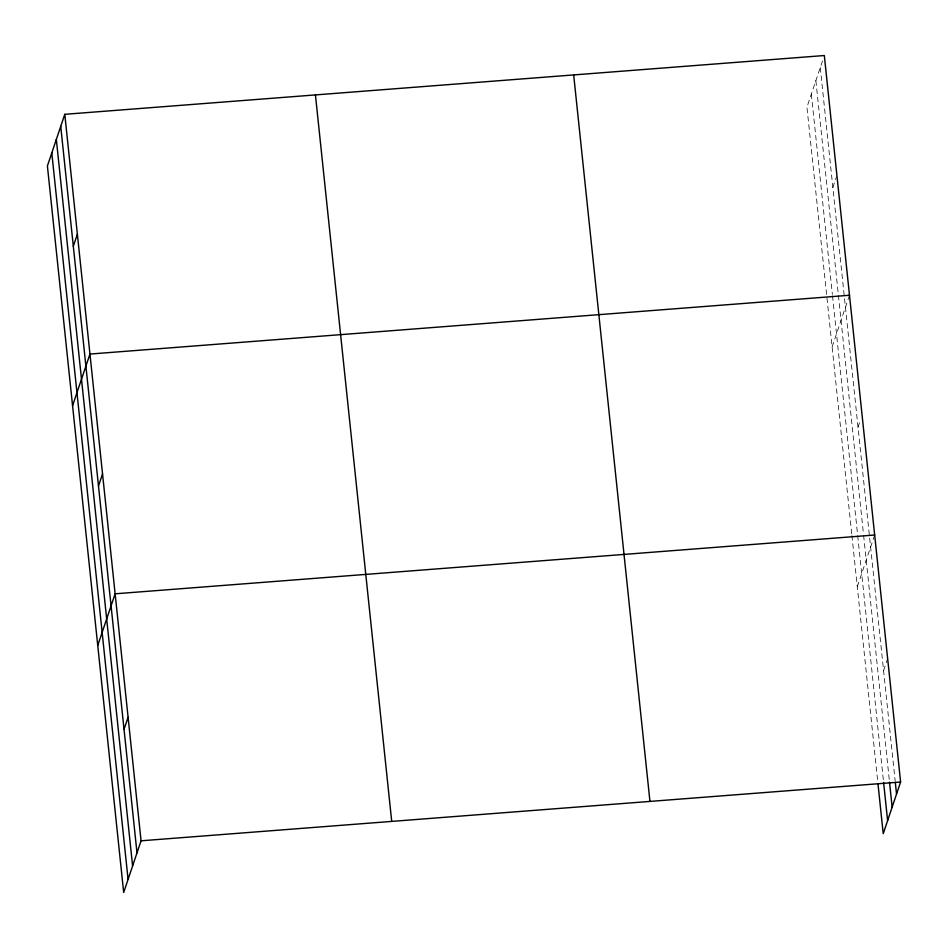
<?xml version="1.0" encoding="UTF-8"?>
<svg xmlns="http://www.w3.org/2000/svg" width="948" height="948" viewBox="0 0 948 948"><rect width="100%" height="100%" fill="white"/><g stroke="black" fill="none" stroke-linecap="round" stroke-linejoin="round"><path stroke-width="0.71" stroke-dasharray="4.74 3.56" d="M822.52 60.885L806.938 107.195L851.754 534.056M832.854 187.467L836.456 176.731M832.107 346.932L849.491 295.266M858.023 427.204L860.274 420.497M857.276 586.682L874.21 536.355M883.572 670.58L887.186 659.855M820.269 67.592L895.149 780.856M815.873 80.663L863.45 533.831M863.604 535.288L889.366 780.69M811.334 94.125L832.368 294.401M832.522 295.859L857.537 534.139M857.691 535.596L883.441 780.915M851.908 535.513L877.812 782.23"/><path stroke-width="1.42" d="M64.784 114.317L47.4 165.983L123.678 892.471L141.062 840.805L64.784 114.317L824.322 55.529L900.6 782.017L883.216 833.683L877.966 783.7M73.316 246.255L77.369 234.192M72.569 405.72L89.953 354.054L849.491 295.266M98.485 485.992L102.538 473.929M97.739 645.47L115.135 593.804L874.672 535.016M124.034 729.368L128.099 717.304M141.062 840.805L900.6 782.017M895.303 782.325L896.535 794.08M889.52 782.159L892.139 807.151M883.595 782.384L887.612 820.613M573.682 74.928L649.949 801.415M315.435 94.918L391.714 821.406M60.731 126.38L136.998 852.88M56.335 139.451L132.602 865.939M51.796 152.912L128.075 879.412"/></g></svg>
